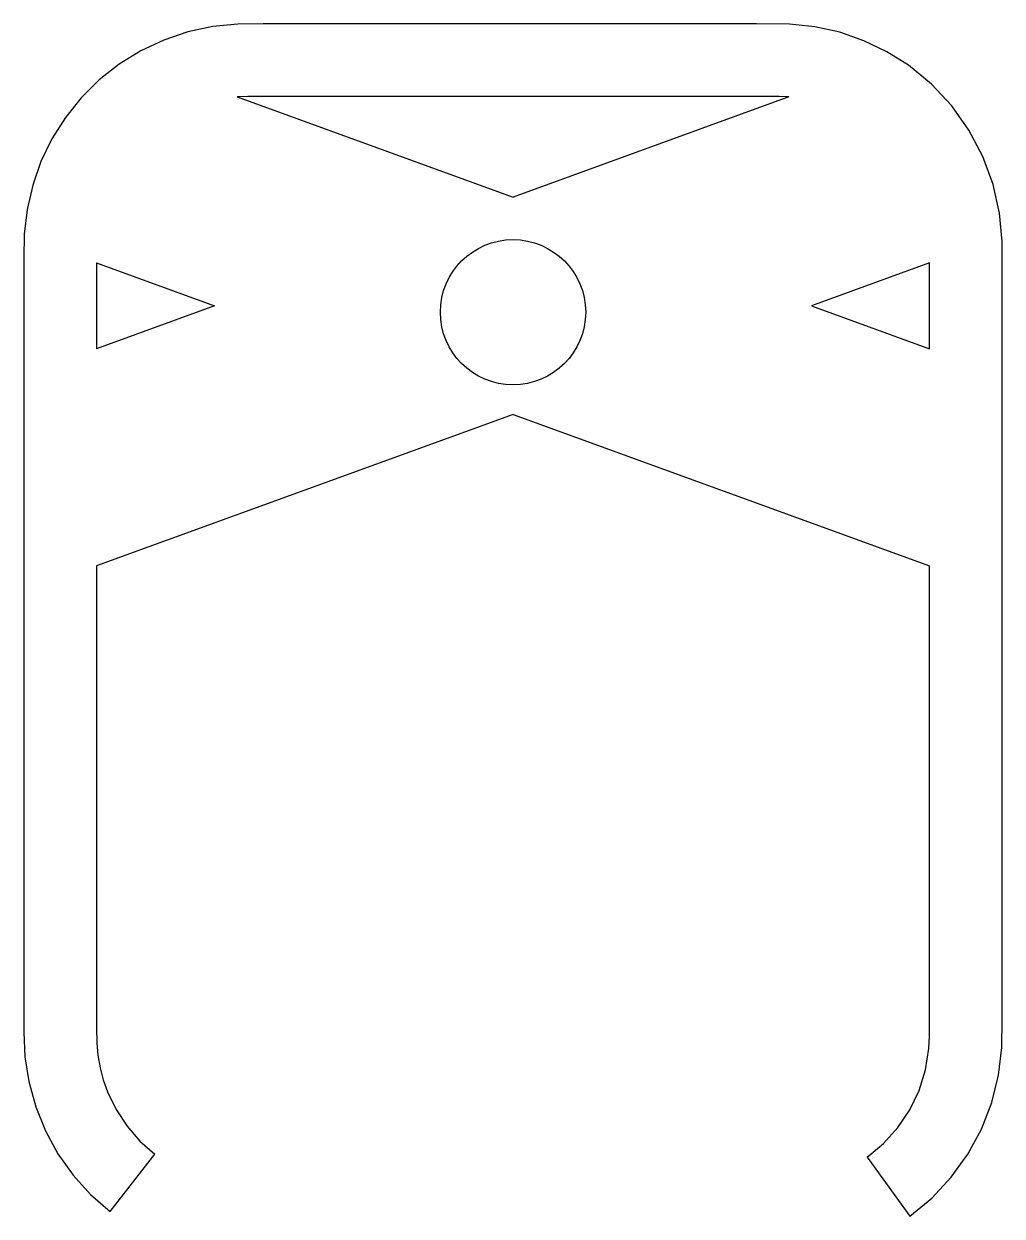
# Model space of a CAD drawing. Extents: x -55 to 55, y 2 to 136.
import ezdxf

# ---------------------------------------------------------------- set-up
doc = ezdxf.new("R2010")
doc.units = 0
doc.layers.get('0').update_dxf_attribs({"linetype": 'CONTINUOUS'})

msp = doc.modelspace()

# ---------------------------------------------------------------- linework, layer by layer
at = {"color": 7, "linetype": 'CONTINUOUS'}
for p, q in [((-31.14, 127.97), (0, 116.63)), ((31.14, 127.97), (0, 116.63)), ((-47, 109.22), (-33.68, 104.37)), ((-47, 109.22), (-47, 99.52)), ((47, 109.22), (33.68, 104.37)), ((47, 99.52), (47, 109.22)), ((-33.68, 104.37), (-47, 99.52)), ((33.68, 104.37), (47, 99.52)), ((0, 92.11), (-47, 75)), ((0, 92.11), (47, 75)), ((-45.47, 2.09), (-40.44, 8.56)), ((39.96, 8.21), (44.77, 1.57))]:
    msp.add_line(p, q, dxfattribs=at)
at = {"color": 7, "linetype": 'CONTINUOUS', "flags": 128}
for points in [[(0, 136.21), (-25.34, 136.2), (-28.19, 136.2), (-31.04, 136.18), (-33.89, 135.9), (-36.7, 135.3), (-39.41, 134.38), (-42.01, 133.16), (-44.44, 131.66), (-46.69, 129.89), (-48.72, 127.87), (-50.51, 125.64), (-52.04, 123.22), (-53.28, 120.65), (-54.21, 118), (-54.84, 115.26), (-55.16, 112.47), (-55.2, 109.67), (-55.2, 99.71), (-55.2, 89.76), (-55.2, 39.07), (-55.2, 36.28), (-55.2, 33.49), (-55.2, 30.7), (-55.2, 27.91), (-55.2, 25.13), (-55.21, 22.34), (-55.08, 19.54), (-54.65, 16.76), (-53.87, 13.92), (-52.77, 11.19), (-51.36, 8.61), (-49.66, 6.21), (-47.68, 4.03), (-45.47, 2.09)], [(44.77, 1.57), (47.25, 3.61), (49.45, 5.96), (51.34, 8.57), (52.87, 11.4), (54.03, 14.4), (54.79, 17.47), (55.16, 20.61), (55.2, 23.76), (55.2, 26.89), (55.2, 49.3), (55.2, 89.32), (55.2, 92.51), (55.2, 95.69), (55.2, 98.87), (55.2, 102.06), (55.2, 105.24), (55.2, 108.42), (55.19, 111.61), (54.91, 114.81), (54.19, 118.08), (53.03, 121.24), (51.46, 124.21), (49.52, 126.95), (47.22, 129.4), (44.62, 131.53), (42.19, 133.06), (39.6, 134.3), (36.89, 135.25), (34.08, 135.87), (31.22, 136.18), (27.48, 136.2), (23.74, 136.2), (20.01, 136.21), (0, 136.21)], [(0, 128.01), (-17.74, 128.01), (-19.49, 128.01), (-21.23, 128.01), (-22.97, 128.01), (-24.71, 128.01), (-26.46, 128.01), (-28.2, 128.01), (-29.94, 128.01), (-31.14, 127.97)], [(31.14, 127.97), (30.02, 128.01), (28.37, 128.01), (26.72, 128.01), (25.06, 128.01), (23.4, 128.01), (21.75, 128.01), (13.94, 128.01), (0, 128.01)], [(-47, 75), (-47, 67.13), (-47, 29.11), (-47, 27.02), (-47, 24.93), (-47, 22.84), (-46.98, 21.14), (-46.85, 19.73), (-46.6, 18.33), (-46.24, 16.95), (-45.76, 15.61), (-44.79, 13.6), (-43.56, 11.74), (-42.1, 10.05), (-40.44, 8.56)], [(39.96, 8.21), (41.82, 9.77), (43.44, 11.57), (44.78, 13.59), (45.82, 15.77), (46.55, 18.08), (46.93, 20.48), (47, 21.9), (47, 23.96), (47, 26.07), (47, 28.17), (47, 30.27), (47, 32.37), (47, 34.47), (47, 36.57), (47, 66.58), (47, 75)]]:
    msp.add_lwpolyline(points, dxfattribs=at)
at = {"color": 7, "linetype": 'CONTINUOUS'}
msp.add_circle((0, 103.64), 8.2, dxfattribs=at)

doc.saveas('drawing.dxf')
